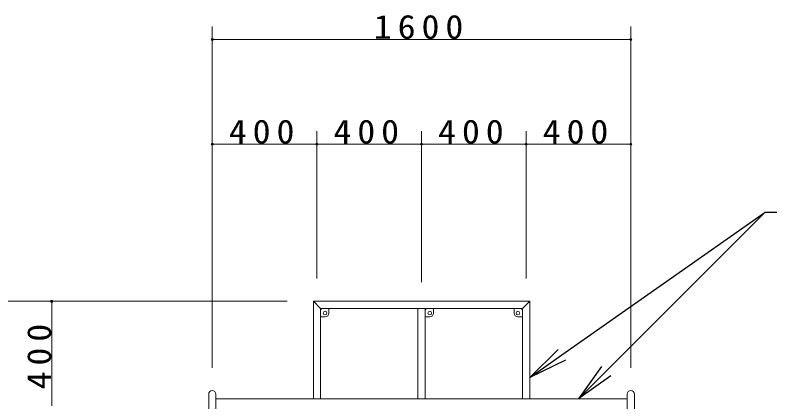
# Model space of a CAD drawing. Units: millimetres at full size. Extents: x -19250 to 0, y 0 to 13350.
# Drawn here: x -17421 to -14535, y 4931 to 6409 of the extents above; entities that cross this region are included whole.
import ezdxf

# ---------------------------------------------------------------- set-up
doc = ezdxf.new("R2010")
doc.units = ezdxf.units.MM
doc.layers.add('線', color=7, linetype='Continuous', lineweight=13)
doc.layers.add('補助', color=2, linetype='Continuous', lineweight=25)
doc.styles.add('ＭＳ ゴシック', font='')
doc.styles.get('ＭＳ ゴシック').set_extended_font_data('MS Gothic')

# ---------------------------------------------------------------- blocks, each defined once
blk = doc.blocks.new('dimension_origin')
at = {"color": 0, "linetype": 'Continuous', "lineweight": -2}
blk.add_circle((0, 0), 1.25, dxfattribs=at)

msp = doc.modelspace()

# ---------------------------------------------------------------- linework, layer by layer
at = {"layer": '線'}
for p, q in [((-16280.337, 4942.769), (-16280.337, 5315.569)), ((-16253.137, 5288.369), (-16280.337, 5315.569)), ((-15453.137, 5315.569), (-16280.337, 5315.569)), ((-15480.337, 5288.369), (-15453.137, 5315.569)), ((-15453.137, 4942.769), (-15453.137, 5315.569)), ((-16253.137, 5283.369), (-16248.137, 5288.369)), ((-16253.137, 4942.769), (-16253.137, 5288.369)), ((-15480.337, 5288.369), (-16253.137, 5288.369)), ((-16253.137, 5256.369), (-16253.137, 5283.369)), ((-16248.137, 5288.369), (-16221.137, 5288.369)), ((-16221.137, 5270.369), (-16221.137, 5288.369)), ((-15880.337, 4942.769), (-15880.337, 5288.369)), ((-15853.137, 5283.369), (-15848.137, 5288.369)), ((-15853.137, 4942.769), (-15853.137, 5288.369)), ((-15853.137, 5256.369), (-15853.137, 5283.369)), ((-15848.137, 5288.369), (-15821.137, 5288.369)), ((-15821.137, 5270.369), (-15821.137, 5288.369)), ((-15512.337, 5270.369), (-15512.337, 5288.369)), ((-15485.337, 5288.369), (-15512.337, 5288.369)), ((-15480.337, 5283.369), (-15485.337, 5288.369)), ((-15480.337, 4942.769), (-15480.337, 5288.369)), ((-15480.337, 5256.369), (-15480.337, 5283.369)), ((-16253.137, 5256.369), (-16235.137, 5256.369)), ((-15853.137, 5256.369), (-15835.137, 5256.369)), ((-15480.337, 5256.369), (-15498.337, 5256.369)), ((-16680.337, 4960.769), (-16680.337, 3315.569)), ((-16653.137, 4960.769), (-16653.137, 3315.569)), ((-15080.337, 4942.769), (-16653.137, 4942.769)), ((-15080.337, 4960.769), (-15080.337, 3315.569)), ((-15053.137, 4960.769), (-15053.137, 3315.569))]:
    msp.add_line(p, q, dxfattribs=at)
for centre in [(-16235.137, 5270.369), (-15835.137, 5270.369), (-15498.337, 5270.369)]:
    msp.add_circle(centre, 7, dxfattribs=at)
for centre, radius, start, end in [((-16235.137, 5270.369), 14, 270, 0), ((-15835.137, 5270.369), 14, 270, 0), ((-15498.337, 5270.369), 14, 180, 270), ((-16666.737, 4960.769), 13.6, 90, 180), ((-16666.737, 4960.769), 13.6, 0, 90), ((-15066.737, 4960.769), 13.6, 90, 180), ((-15066.737, 4960.769), 13.6, 0, 90)]:
    msp.add_arc(centre, radius, start, end, dxfattribs=at)
at = {"layer": '補助', "lineweight": 13}
for p, q in [((-16666.737, 5060.769), (-16666.737, 6365.569)), ((-15066.737, 5060.769), (-15066.737, 6365.569)), ((-16666.737, 6315.569), (-15066.737, 6315.569)), ((-16666.737, 5060.769), (-16666.737, 5965.569)), ((-16266.737, 5401.969), (-16266.737, 5965.569)), ((-16266.737, 5401.969), (-16266.737, 5965.569)), ((-15866.737, 5388.369), (-15866.737, 5965.569)), ((-15866.737, 5388.369), (-15866.737, 5965.569)), ((-15466.737, 5401.969), (-15466.737, 5965.569)), ((-15466.737, 5401.969), (-15466.737, 5965.569)), ((-15066.737, 5060.769), (-15066.737, 5965.569)), ((-16666.737, 5915.569), (-16266.737, 5915.569)), ((-16266.737, 5915.569), (-15866.737, 5915.569)), ((-15866.737, 5915.569), (-15466.737, 5915.569)), ((-15466.737, 5915.569), (-15066.737, 5915.569)), ((-16380.337, 5315.569), (-17729.89, 5315.569)), ((-16380.337, 5315.569), (-17330.337, 5315.569)), ((-17280.337, 4915.569), (-17280.337, 5315.569))]:
    msp.add_line(p, q, dxfattribs=at)
at = {"layer": '補助'}
for p, q in [((-15330.354, 5110.957), (-14553.137, 5656.369)), ((-15160.671, 5048.835), (-14553.137, 5656.369)), ((-14553.137, 5656.369), (-14503.137, 5656.369)), ((-15344.714, 5131.421), (-15453.137, 5024.793)), ((-15453.137, 5024.793), (-15330.354, 5110.957)), ((-15315.993, 5090.493), (-15453.137, 5024.793)), ((-15178.349, 5066.513), (-15266.737, 4942.769)), ((-15266.737, 4942.769), (-15160.671, 5048.835)), ((-15142.994, 5031.157), (-15266.737, 4942.769))]:
    msp.add_line(p, q, dxfattribs=at)

# ---------------------------------------------------------------- block references
at = {"layer": '補助', "lineweight": 13, "xscale": 3.33, "yscale": 3.33}
for p in [(-16666.737, 6315.569), (-16666.737, 5915.569), (-16266.737, 5915.569), (-15866.737, 5915.569), (-15466.737, 5915.569)]:
    msp.add_blockref('dimension_origin', p, dxfattribs=at)
for p, rotation in [((-15066.737, 6315.569), 180), ((-16266.737, 5915.569), 180), ((-15866.737, 5915.569), 180), ((-15466.737, 5915.569), 180), ((-15066.737, 5915.569), 180), ((-17280.337, 5315.569), 270)]:
    msp.add_blockref('dimension_origin', p, dxfattribs=dict(at, rotation=rotation))

# ---------------------------------------------------------------- texts
at = {"layer": '補助', "char_height": 91.64, "attachment_point": 8, "style": 'ＭＳ ゴシック'}
for s, insert in [('\\T1.33;\\W1.1;1600', (-15866.737, 6316.569)), ('\\T1.33;\\W1.1;400', (-16466.737, 5916.569)), ('\\T1.33;\\W1.1;400', (-16066.737, 5916.569)), ('\\T1.33;\\W1.1;400', (-15666.737, 5916.569)), ('\\T1.33;\\W1.1;400', (-15266.737, 5916.569))]:
    msp.add_mtext(s, dxfattribs=dict(at, insert=insert))
at = {"layer": '補助', "insert": (-17281.337, 5115.569), "char_height": 91.64, "attachment_point": 8, "rotation": 90, "style": 'ＭＳ ゴシック'}
msp.add_mtext('\\T1.33;\\W1.1;400', dxfattribs=at)

doc.saveas('drawing.dxf')
